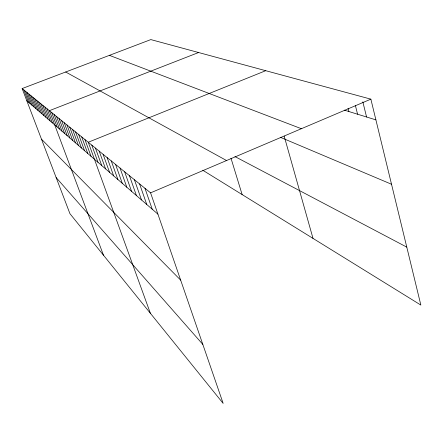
<?xml version="1.0" encoding="UTF-8"?>
<svg xmlns="http://www.w3.org/2000/svg" width="443" height="443" viewBox="0 0 443 443"><rect width="100%" height="100%" fill="white"/><g stroke="black" fill="none" stroke-linecap="round" stroke-linejoin="round"><path stroke-width="0.66" d="M370.869 99.154L150.825 39.593L22.15 88.556L150.576 192.849L370.869 99.154L420.85 305.072L202.772 170.239M265.728 70.692L88.262 142.247L150.376 313.284M198.591 52.523L49.389 110.678L103.49 255.234M344.383 110.141L375.902 119.876M109.404 55.353L301.378 128.708M280.425 137.319L391.523 184.244M234.945 156.567L406.785 247.122M65.669 71.999L226.55 160.538M26.807 100.755L157.918 214.146M41.487 139.196L180.666 280.148M56.145 177.577L202.816 344.399M27.278 92.72L32.062 105.301M25.533 91.302L30.274 103.751M23.822 89.918L28.524 102.239M22.15 88.556L69.939 213.681L223.161 403.407L150.576 192.849M32.754 97.172L37.677 110.157M30.888 95.655L35.761 108.502M29.061 94.171L33.895 106.885M40.673 103.601L45.784 117.168M38.624 101.934L43.685 115.352M36.625 100.312L41.636 113.58M34.665 98.723L39.632 111.846M47.13 108.845L52.39 122.883M44.926 107.051L50.137 120.933M42.772 105.307L47.933 119.029M54.079 114.488L59.506 129.035M51.704 112.561L57.075 126.931M59.024 118.502L64.562 133.409M56.521 116.47L62.003 131.194M66.948 124.937L72.663 140.414M64.235 122.733L69.889 138.017M61.594 120.59L67.192 135.68M72.608 129.533L78.444 145.415M69.739 127.202L75.515 142.879M78.594 134.395L84.563 150.703M75.559 131.931L81.462 148.023M84.94 139.551L91.042 156.313M81.722 136.937L87.758 153.466M91.79 145.11L98.03 162.354M99.188 151.124L105.584 168.888M95.428 148.067L101.746 165.571M103.081 154.28L109.554 172.316M111.259 160.92L117.893 179.531M107.101 157.542L113.652 175.865M115.568 164.419L122.279 183.324M124.655 171.801L131.538 191.332M120.025 168.041L126.825 187.256M129.45 175.694L136.422 195.557M134.428 179.742L141.494 199.943M139.606 183.939L146.755 204.494M144.983 188.308L152.226 209.229M230.991 158.217L242.133 194.577M284.162 136.084L313.007 238.395M348.065 108.258L348.89 111.536M355.408 105.545L357.567 114.216M362.845 101.884L366.566 116.991"/></g></svg>
